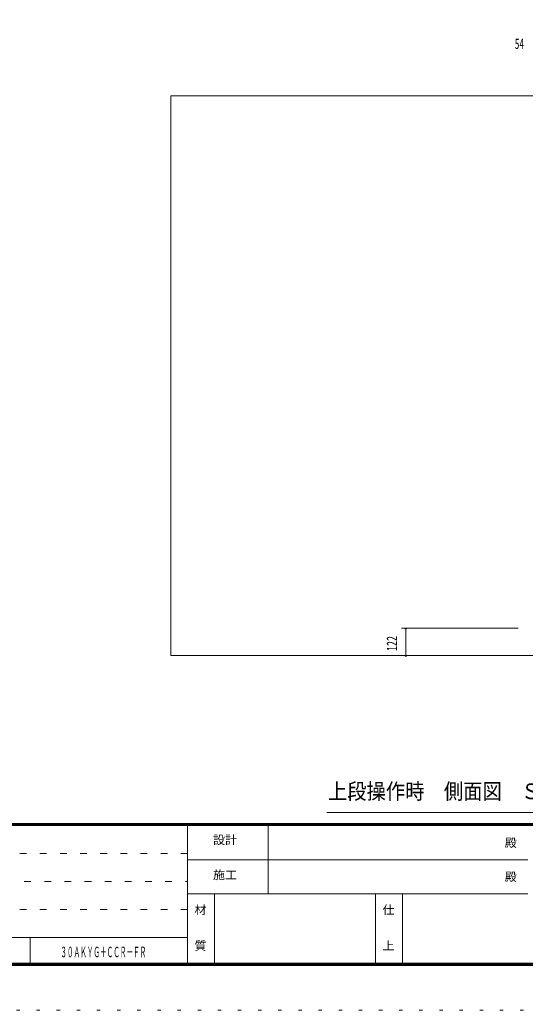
# Model space of a CAD drawing. Units: millimetres, scale not verified. Extents: x -11302 to 11317, y -7291 to 7278.
# Drawn here: x -4552 to -2294, y -1122 to 3300 of the extents above; entities that cross this region are included whole.
import ezdxf
from ezdxf.enums import TextEntityAlignment as Align

# ---------------------------------------------------------------- set-up
doc = ezdxf.new("R2010")
doc.units = ezdxf.units.MM
doc.header["$LTSCALE"] = 30
doc.linetypes.add('USER1', pattern=[3, 1, -2])
doc.linetypes.add('USER6', pattern=[3, 0.5, -2.5])
for name, color, linetype, lineweight in [('0-1_0-00', 4, 'Continuous', 18), ('0-2_2ラック-03BODL', 7, 'Continuous', 18), ('0-A_2ラック-F寸法', 3, 'Continuous', 18), ('0-F_F-E_J_ADD', 7, 'USER6', 18)]:
    doc.layers.add(name, color=color, linetype=linetype, lineweight=lineweight)
doc.styles.add('ＭＳ ゴシック', font='')
doc.styles.get('ＭＳ ゴシック').set_extended_font_data('MS Gothic')

msp = doc.modelspace()

# ---------------------------------------------------------------- linework, layer by layer
at = {"layer": '0-1_0-00', "color": 5}
for p, q in [((-11092.31, -288.08), (367.68, -288.08)), ((367.68, -289.08), (-11092.31, -289.08)), ((-11092.31, -290.08), (367.68, -290.08)), ((367.68, -291.08), (-11092.31, -291.08)), ((-11092.31, -292.08), (367.68, -292.08)), ((367.68, -293.08), (-11092.31, -293.08)), ((-11092.31, -294.08), (367.68, -294.08)), ((367.68, -295.08), (-11092.31, -295.08)), ((-11092.31, -296.08), (367.68, -296.08)), ((367.68, -297.08), (-11092.31, -297.08)), ((-11092.31, -298.08), (367.68, -298.08)), ((-3802.31, -298.08), (-3802.31, -922.08)), ((-3442.31, -602.08), (-3442.31, -298.08)), ((-2282.31, -450.08), (-3802.31, -450.08)), ((-3802.31, -602.08), (-2282.31, -602.08)), ((-3682.31, -922.08), (-3682.31, -602.08)), ((-2962.31, -922.08), (-2962.31, -602.08)), ((-2842.31, -602.08), (-2842.31, -922.08)), ((-4505.51, -922.08), (-4505.51, -797.28))]:
    msp.add_line(p, q, dxfattribs=at)
at = {"layer": '0-1_0-00', "color": 6, "linetype": 'USER1'}
for p, q in [((-3802.31, -422.88), (-11102.31, -422.88)), ((-11102.31, -547.68), (-3802.31, -547.68)), ((-3802.31, -672.48), (-11102.31, -672.48))]:
    msp.add_line(p, q, dxfattribs=at)
at = {"layer": '0-1_0-00', "color": 5}
for points in [[(377.69, 7117.92), (-11102.31, 7117.92), (-11102.31, -922.08), (377.69, -922.08)], [(376.68, 7116.92), (376.68, -921.08), (-11101.31, -921.08), (-11101.31, 7116.92)], [(375.68, 7115.92), (375.68, -920.08), (-11100.31, -920.08), (-11100.31, 7115.92)], [(374.68, 7114.92), (374.68, -919.08), (-11099.31, -919.08), (-11099.31, 7114.92)], [(373.69, 7113.92), (373.69, -918.08), (-11098.31, -918.08), (-11098.31, 7113.92)], [(372.69, 7112.92), (372.69, -917.08), (-11097.31, -917.08), (-11097.31, 7112.92)], [(371.68, 7111.92), (371.68, -916.08), (-11096.31, -916.08), (-11096.31, 7111.92)], [(370.69, 7110.92), (370.69, -915.08), (-11095.31, -915.08), (-11095.31, 7110.92)], [(369.68, 7109.92), (369.68, -914.08), (-11094.31, -914.08), (-11094.31, 7109.92)], [(368.69, 7108.92), (368.69, -913.08), (-11093.31, -913.08), (-11093.31, 7108.92)], [(367.68, 7107.92), (367.68, -912.08), (-11092.31, -912.08), (-11092.31, 7107.92)]]:
    msp.add_lwpolyline(points, close=True, dxfattribs=at)
msp.add_lwpolyline([(-3802.31, -797.28), (-4805.51, -797.28), (-4805.51, -922.08)], dxfattribs=at)
at = {"layer": '0-2_2ラック-03BODL'}
for p, q in [((-3877.5, 2961.19), (-3877.5, 461.19)), ((-412.53, 2961.19), (-3877.5, 2961.19)), ((-412.53, 461.19), (-3877.5, 461.19))]:
    msp.add_line(p, q, dxfattribs=at)
at = {"layer": '0-A_2ラック-F寸法'}
for p, q in [((-2847.47, 583.17), (-2325.21, 583.17)), ((-2823.47, 583.17), (-2831.47, 583.17)), ((-2827.47, 583.17), (-2827.47, 461.19)), ((-2823.47, 461.19), (-2831.47, 461.19)), ((-1260.42, -238.81), (-3180.42, -238.81))]:
    msp.add_line(p, q, dxfattribs=at)
for centre in [(-2827.47, 583.17), (-2827.47, 461.19)]:
    msp.add_arc(centre, 4, 180, 0, dxfattribs=at)
at = {"layer": '0-F_F-E_J_ADD', "color": 5}
msp.add_lwpolyline([(577.69, 7277.92), (577.69, -1122.08), (-11302.31, -1122.08), (-11302.31, 7277.92)], close=True, dxfattribs=at)

# ---------------------------------------------------------------- texts
at = {"layer": '0-1_0-00', "color": 7, "style": 'ＭＳ ゴシック'}
for s, height, width, p in [('設計', 37.51, 1.05, (-3688.75, -391.77)), ('殿', 37.51, 1.05, (-2385.75, -404.56)), ('施工', 37.51, 1.05, (-3688.75, -548.56)), ('殿', 37.51, 1.05, (-2385.75, -556.56)), ('材', 37.51, 1.05, (-3771.75, -704.56)), ('仕', 37.51, 1.05, (-2931.75, -704.56)), ('３０ＡＫＹＧ＋ＣＣＲ－ＦＲ', 46.89, 0.45, (-4370.81, -899.68)), ('質', 37.51, 1.05, (-3771.75, -864.56)), ('上', 37.51, 1.05, (-2931.75, -864.56))]:
    msp.add_text(s, height=height, dxfattribs=dict(at, width=width)).set_placement(p, align=Align.BOTTOM_LEFT)
at = {"layer": '0-A_2ラック-F寸法', "color": 7, "style": 'ＭＳ ゴシック'}
for s, height, width, p in [('54', 46.89, 0.65, (-2340.64, 3155.99)), ('上段操作時\u3000側面図\u3000Ｓ＝１／２０', 70.33, 0.9, (-3175.62, -200.96))]:
    msp.add_text(s, height=height, dxfattribs=dict(at, width=width)).set_placement(p, align=Align.BOTTOM_LEFT)
at = {"layer": '0-A_2ラック-F寸法', "color": 7, "style": 'ＭＳ ゴシック', "width": 0.7}
msp.add_text('122', height=46.89, rotation=90, dxfattribs=at).set_placement((-2852.27, 481.79), align=Align.BOTTOM_LEFT)

doc.saveas('drawing.dxf')
